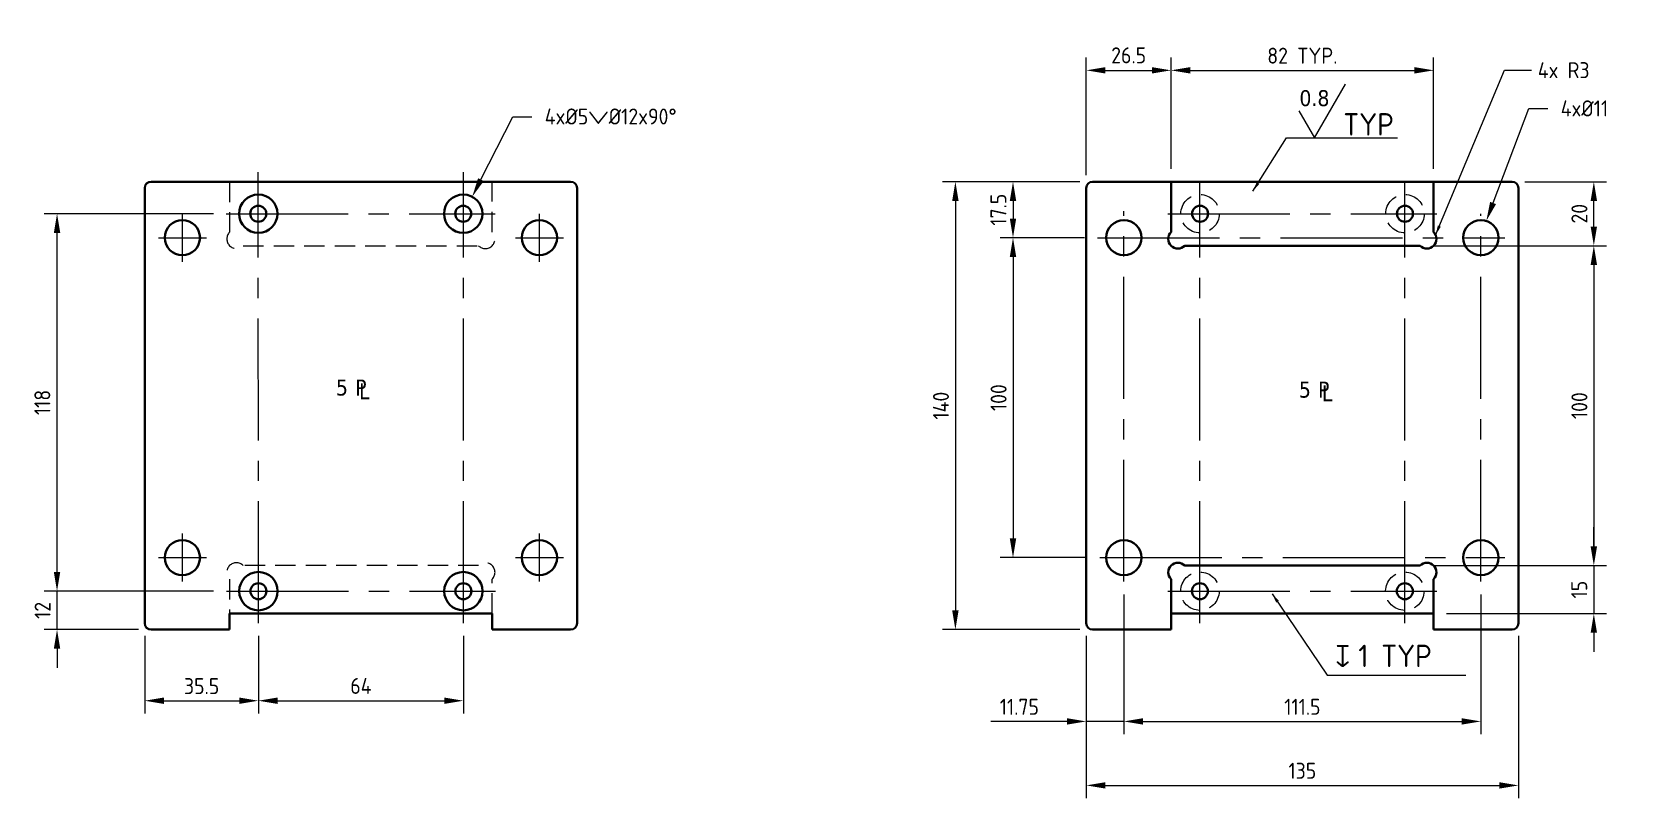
# Model space of a CAD drawing. Header units: millimetres. Extents: x -47 to 1113, y 296 to 535.
# Drawn here: x 615.4 to 1112.7, y 295.6 to 535.2 of the extents above; entities that cross this region are included whole.
import ezdxf
from ezdxf import colors
from ezdxf.entities.mleader import LeaderData, LeaderLine
from ezdxf.enums import TextEntityAlignment as Align
from ezdxf.math import Vec2, Vec3

# ---------------------------------------------------------------- set-up
doc = ezdxf.new("R2010")
doc.units = ezdxf.units.MM
doc.header["$LTSCALE"] = 2
doc.linetypes.add('CENTER2', pattern=[28.575, 19.05, -3.175, 3.175, -3.175])
doc.linetypes.add('HIDDEN2', pattern=[4.7625, 3.175, -1.5875])
for name, color, linetype in [('CENTRE', 1, 'CENTER2'), ('dim', 2, 'Continuous'), ('DIMENSIONS', 3, 'Continuous'), ('HIDDEN', 6, 'HIDDEN2')]:
    doc.layers.add(name, color=color, linetype=linetype)
doc.layers.add('OBJECT', color=4, linetype='Continuous', lineweight=50)
doc.styles.add('2.5mm Text', font='isocp3.shx', dxfattribs={"height": 2.5})
doc.styles.add('3.5mm', font='iso.shx', dxfattribs={"height": 3.5})
doc.styles.add('Annotative', font='iso.shx')
doc.styles.get("Standard").update_dxf_attribs({"font": 'tahoma.ttf'})
doc.dimstyles.new('mech', dxfattribs={"dimtxt": 2.5, "dimasz": 3, "dimexe": 2, "dimexo": 2, "dimgap": 1, "dimtad": 1, "dimtoh": 1, "dimdsep": 46, "dimtxsty": 'Annotative', "dimcen": 2.5, "dimclrd": 256, "dimclre": 256, "dimclrt": 256, "dimazin": 2, "dimtm": 1e-09, "dimtfac": 1, "dimtmove": 0, "dimatfit": 2, "dimfxl": 1, "dimtolj": 1, "dimlwd": -1, "dimlwe": -1, "dimarcsym": 0})

# ---------------------------------------------------------------- blocks, each defined once
blk = doc.blocks.new('SF-Optional')
blk.add_lwpolyline([(-2425, 4200), (0, 0), (4850, 8400), (4850, 8400)])
for tag, p in [('1.6', (0, 8400)), ('0.2', (0, 4200))]:
    blk.add_attdef(tag, text='', height=2500).set_placement(p, align=Align.BOTTOM_CENTER)
blk.add_attdef('GRIND', text='', height=2500).set_placement((4850, 8400), align=Align.BOTTOM_LEFT)
blk.add_attdef('3', text='', height=2500).set_placement((-3165, 2100), align=Align.MIDDLE_RIGHT)
blk.add_attdef('X', text='', height=2500).set_placement((4036, 2100), align=Align.MIDDLE_LEFT)
blk = doc.blocks.new('A$C35127B8C')
at = {"layer": 'DIMENSIONS', "xscale": 0.001, "yscale": 0.001, "zscale": 0.001}
blk.add_blockref('SF-Optional', (2.52, 0), dxfattribs=at).add_auto_attribs({'0.2': '0.8'})
blk = doc.blocks.new('*D103')
at = {"layer": 'Defpoints', "color": 0}
for p in [(946.71, 488.32), (921.84, 470.82), (948.21, 470.82)]:
    blk.add_point(p, dxfattribs=at)
at = {"layer": 'DIMENSIONS'}
for p, q in [((942.71, 488.32), (917.84, 488.32)), ((921.84, 482.32), (921.84, 476.82)), ((944.21, 470.82), (917.84, 470.82))]:
    blk.add_line(p, q, dxfattribs=at)
for points in [[(920.84, 482.32), (922.84, 482.32), (921.84, 488.32)], [(920.84, 476.82), (922.84, 476.82), (921.84, 470.82)]]:
    blk.add_solid(points, dxfattribs=at)
at = {"layer": 'DIMENSIONS', "insert": (917.28, 479.57), "char_height": 5, "attachment_point": 5, "rotation": 90, "style": 'Annotative'}
blk.add_mtext('\\A1;17.5', dxfattribs=at)
blk = doc.blocks.new('*D104')
at = {"layer": 'Defpoints', "color": 0}
for p in [(948.21, 470.82), (921.84, 370.82), (948.96, 370.82)]:
    blk.add_point(p, dxfattribs=at)
at = {"layer": 'DIMENSIONS'}
for p, q in [((944.21, 470.82), (917.84, 470.82)), ((921.84, 464.82), (921.84, 376.82)), ((944.96, 370.82), (917.84, 370.82))]:
    blk.add_line(p, q, dxfattribs=at)
for points in [[(920.84, 464.82), (922.84, 464.82), (921.84, 470.82)], [(920.84, 376.82), (922.84, 376.82), (921.84, 370.82)]]:
    blk.add_solid(points, dxfattribs=at)
at = {"layer": 'DIMENSIONS', "insert": (917.34, 420.82), "char_height": 5, "attachment_point": 5, "rotation": 90, "style": 'Annotative'}
blk.add_mtext('\\A1;100', dxfattribs=at)
blk = doc.blocks.new('*D105')
at = {"layer": 'Defpoints', "color": 0}
for p in [(946.71, 488.32), (903.84, 348.32), (946.71, 348.32)]:
    blk.add_point(p, dxfattribs=at)
at = {"layer": 'DIMENSIONS'}
for p, q in [((942.71, 488.32), (899.84, 488.32)), ((903.84, 482.32), (903.84, 354.32)), ((942.71, 348.32), (899.84, 348.32))]:
    blk.add_line(p, q, dxfattribs=at)
for points in [[(902.84, 482.32), (904.84, 482.32), (903.84, 488.32)], [(902.84, 354.32), (904.84, 354.32), (903.84, 348.32)]]:
    blk.add_solid(points, dxfattribs=at)
at = {"layer": 'DIMENSIONS', "insert": (899.34, 418.32), "char_height": 5, "attachment_point": 5, "rotation": 90, "style": 'Annotative'}
blk.add_mtext('\\A1;140', dxfattribs=at)
blk = doc.blocks.new('*D106')
at = {"layer": 'Defpoints', "color": 0}
for p in [(956.46, 363.32), (944.71, 350.32), (956.46, 319.61)]:
    blk.add_point(p, dxfattribs=at)
at = {"layer": 'DIMENSIONS'}
for p, q in [((956.46, 359.32), (956.46, 315.61)), ((944.71, 346.32), (944.71, 315.61)), ((938.71, 319.61), (914.92, 319.61)), ((956.46, 319.61), (944.71, 319.61)), ((962.46, 319.61), (968.46, 319.61))]:
    blk.add_line(p, q, dxfattribs=at)
for points in [[(938.71, 320.61), (938.71, 318.61), (944.71, 319.61)], [(962.46, 320.61), (962.46, 318.61), (956.46, 319.61)]]:
    blk.add_solid(points, dxfattribs=at)
at = {"layer": 'DIMENSIONS', "insert": (923.82, 324.18), "char_height": 5, "attachment_point": 5, "style": 'Annotative'}
blk.add_mtext('\\A1;11.75', dxfattribs=at)
blk = doc.blocks.new('*D107')
at = {"layer": 'Defpoints', "color": 0}
for p in [(956.46, 363.32), (1067.96, 363.32), (1067.96, 319.61)]:
    blk.add_point(p, dxfattribs=at)
at = {"layer": 'DIMENSIONS'}
for p, q in [((956.46, 359.32), (956.46, 315.61)), ((1067.96, 359.32), (1067.96, 315.61)), ((962.46, 319.61), (1061.96, 319.61))]:
    blk.add_line(p, q, dxfattribs=at)
for points in [[(962.46, 320.61), (962.46, 318.61), (956.46, 319.61)], [(1061.96, 320.61), (1061.96, 318.61), (1067.96, 319.61)]]:
    blk.add_solid(points, dxfattribs=at)
at = {"layer": 'DIMENSIONS', "insert": (1012.21, 324.18), "char_height": 5, "attachment_point": 5, "style": 'Annotative'}
blk.add_mtext('\\A1;111.5', dxfattribs=at)
blk = doc.blocks.new('*D108')
at = {"layer": 'Defpoints', "color": 0}
for p in [(944.71, 350.32), (1079.71, 350.32), (1079.71, 299.61)]:
    blk.add_point(p, dxfattribs=at)
at = {"layer": 'DIMENSIONS'}
for p, q in [((944.71, 346.32), (944.71, 295.61)), ((1079.71, 346.32), (1079.71, 295.61)), ((950.71, 299.61), (1073.71, 299.61))]:
    blk.add_line(p, q, dxfattribs=at)
for points in [[(950.71, 300.61), (950.71, 298.61), (944.71, 299.61)], [(1073.71, 300.61), (1073.71, 298.61), (1079.71, 299.61)]]:
    blk.add_solid(points, dxfattribs=at)
at = {"layer": 'DIMENSIONS', "insert": (1012.21, 304.18), "char_height": 5, "attachment_point": 5, "style": 'Annotative'}
blk.add_mtext('\\A1;135', dxfattribs=at)
blk = doc.blocks.new('*D116')
at = {"layer": 'Defpoints', "color": 0}
for p in [(1048.97, 468.32), (1048.97, 368.32), (1103.24, 368.32)]:
    blk.add_point(p, dxfattribs=at)
at = {"layer": 'DIMENSIONS'}
for p, q in [((1052.97, 468.32), (1107.24, 468.32)), ((1103.24, 462.32), (1103.24, 374.32)), ((1052.97, 368.32), (1107.24, 368.32))]:
    blk.add_line(p, q, dxfattribs=at)
for points in [[(1102.24, 462.32), (1104.24, 462.32), (1103.24, 468.32)], [(1102.24, 374.32), (1104.24, 374.32), (1103.24, 368.32)]]:
    blk.add_solid(points, dxfattribs=at)
at = {"layer": 'DIMENSIONS', "insert": (1098.74, 418.32), "char_height": 5, "attachment_point": 5, "rotation": 90, "style": 'Annotative'}
blk.add_mtext('\\A1;100', dxfattribs=at)
blk = doc.blocks.new('*D117')
at = {"layer": 'Defpoints', "color": 0}
for p in [(1077.71, 488.32), (1103.24, 488.32), (1048.97, 468.32)]:
    blk.add_point(p, dxfattribs=at)
at = {"layer": 'DIMENSIONS'}
for p, q in [((1081.71, 488.32), (1107.24, 488.32)), ((1103.24, 474.32), (1103.24, 482.32)), ((1052.97, 468.32), (1107.24, 468.32))]:
    blk.add_line(p, q, dxfattribs=at)
for points in [[(1102.24, 482.32), (1104.24, 482.32), (1103.24, 488.32)], [(1102.24, 474.32), (1104.24, 474.32), (1103.24, 468.32)]]:
    blk.add_solid(points, dxfattribs=at)
at = {"layer": 'DIMENSIONS', "insert": (1098.74, 478.32), "char_height": 5, "attachment_point": 5, "rotation": 90, "style": 'Annotative'}
blk.add_mtext('\\A1;20', dxfattribs=at)
blk = doc.blocks.new('*D118')
at = {"layer": 'Defpoints', "color": 0}
for p in [(1048.97, 368.32), (1053.21, 353.32), (1103.24, 353.32)]:
    blk.add_point(p, dxfattribs=at)
at = {"layer": 'DIMENSIONS'}
for p, q in [((1103.24, 374.32), (1103.24, 380.32)), ((1052.97, 368.32), (1107.24, 368.32)), ((1103.24, 368.32), (1103.24, 353.32)), ((1057.21, 353.32), (1107.24, 353.32)), ((1103.24, 347.32), (1103.24, 341.32))]:
    blk.add_line(p, q, dxfattribs=at)
for points in [[(1102.24, 374.32), (1104.24, 374.32), (1103.24, 368.32)], [(1102.24, 347.32), (1104.24, 347.32), (1103.24, 353.32)]]:
    blk.add_solid(points, dxfattribs=at)
at = {"layer": 'DIMENSIONS', "insert": (1098.67, 360.82), "char_height": 5, "attachment_point": 5, "rotation": 90, "style": 'Annotative'}
blk.add_mtext('\\A1;15', dxfattribs=at)
blk = doc.blocks.new('*D119')
at = {"layer": 'Defpoints', "color": 0}
for p in [(971.21, 523.14), (971.21, 488.32), (944.71, 486.32)]:
    blk.add_point(p, dxfattribs=at)
at = {"layer": 'DIMENSIONS'}
for p, q in [((944.71, 490.32), (944.71, 527.14)), ((950.71, 523.14), (965.21, 523.14)), ((971.21, 492.32), (971.21, 527.14))]:
    blk.add_line(p, q, dxfattribs=at)
for points in [[(950.71, 524.14), (950.71, 522.14), (944.71, 523.14)], [(965.21, 524.14), (965.21, 522.14), (971.21, 523.14)]]:
    blk.add_solid(points, dxfattribs=at)
at = {"layer": 'DIMENSIONS', "insert": (957.96, 527.83), "char_height": 5, "attachment_point": 5, "style": 'Annotative'}
blk.add_mtext('\\A1;26.5', dxfattribs=at)
blk = doc.blocks.new('*D120')
at = {"layer": 'Defpoints', "color": 0}
for p in [(1053.21, 523.14), (971.21, 488.32), (1053.21, 488.32)]:
    blk.add_point(p, dxfattribs=at)
at = {"layer": 'DIMENSIONS'}
for p, q in [((971.21, 492.32), (971.21, 527.14)), ((977.21, 523.14), (1047.21, 523.14)), ((1053.21, 492.32), (1053.21, 527.14))]:
    blk.add_line(p, q, dxfattribs=at)
for points in [[(977.21, 524.14), (977.21, 522.14), (971.21, 523.14)], [(1047.21, 524.14), (1047.21, 522.14), (1053.21, 523.14)]]:
    blk.add_solid(points, dxfattribs=at)
at = {"layer": 'DIMENSIONS', "insert": (1012.21, 527.72), "char_height": 5, "attachment_point": 5, "style": 'Annotative'}
blk.add_mtext('\\A1;82 TYP.', dxfattribs=at)
blk = doc.blocks.new('*D121')
at = {"layer": 'Defpoints', "color": 0}
for p in [(650.68, 350.32), (686.18, 350.32), (686.18, 326.08)]:
    blk.add_point(p, dxfattribs=at)
at = {"layer": 'DIMENSIONS'}
for p, q in [((650.68, 346.32), (650.68, 322.08)), ((686.18, 346.32), (686.18, 322.08)), ((656.68, 326.08), (680.18, 326.08))]:
    blk.add_line(p, q, dxfattribs=at)
for points in [[(656.68, 327.08), (656.68, 325.08), (650.68, 326.08)], [(680.18, 327.08), (680.18, 325.08), (686.18, 326.08)]]:
    blk.add_solid(points, dxfattribs=at)
at = {"layer": 'DIMENSIONS', "insert": (668.43, 330.64), "char_height": 5, "attachment_point": 5, "style": 'Annotative'}
blk.add_mtext('\\A1;35.5', dxfattribs=at)
blk = doc.blocks.new('*D122')
at = {"layer": 'Defpoints', "color": 0}
for p in [(686.18, 350.32), (750.18, 350.32), (750.18, 326.08)]:
    blk.add_point(p, dxfattribs=at)
at = {"layer": 'DIMENSIONS'}
for p, q in [((686.18, 346.32), (686.18, 322.08)), ((750.18, 346.32), (750.18, 322.08)), ((692.18, 326.08), (744.18, 326.08))]:
    blk.add_line(p, q, dxfattribs=at)
for points in [[(692.18, 327.08), (692.18, 325.08), (686.18, 326.08)], [(744.18, 327.08), (744.18, 325.08), (750.18, 326.08)]]:
    blk.add_solid(points, dxfattribs=at)
at = {"layer": 'DIMENSIONS', "insert": (718.18, 330.71), "char_height": 5, "attachment_point": 5, "style": 'Annotative'}
blk.add_mtext('\\A1;64', dxfattribs=at)
blk = doc.blocks.new('*D123')
at = {"layer": 'Defpoints', "color": 0}
for p in [(623.27, 360.32), (676.18, 360.32), (652.68, 348.32)]:
    blk.add_point(p, dxfattribs=at)
at = {"layer": 'DIMENSIONS'}
for p, q in [((623.27, 366.32), (623.27, 372.32)), ((672.18, 360.32), (619.27, 360.32)), ((623.27, 348.32), (623.27, 360.32)), ((648.68, 348.32), (619.27, 348.32)), ((623.27, 342.32), (623.27, 336.32))]:
    blk.add_line(p, q, dxfattribs=at)
for points in [[(622.27, 366.32), (624.27, 366.32), (623.27, 360.32)], [(622.27, 342.32), (624.27, 342.32), (623.27, 348.32)]]:
    blk.add_solid(points, dxfattribs=at)
at = {"layer": 'DIMENSIONS', "insert": (618.77, 354.32), "char_height": 5, "attachment_point": 5, "rotation": 90, "style": 'Annotative'}
blk.add_mtext('\\A1;12', dxfattribs=at)
blk = doc.blocks.new('*D124')
at = {"layer": 'Defpoints', "color": 0}
for p in [(623.27, 478.32), (676.13, 478.32), (676.18, 360.32)]:
    blk.add_point(p, dxfattribs=at)
at = {"layer": 'DIMENSIONS'}
for p, q in [((672.13, 478.32), (619.27, 478.32)), ((623.27, 366.32), (623.27, 472.32)), ((672.18, 360.32), (619.27, 360.32))]:
    blk.add_line(p, q, dxfattribs=at)
for points in [[(622.27, 472.32), (624.27, 472.32), (623.27, 478.32)], [(622.27, 366.32), (624.27, 366.32), (623.27, 360.32)]]:
    blk.add_solid(points, dxfattribs=at)
at = {"layer": 'DIMENSIONS', "insert": (618.68, 419.32), "char_height": 5, "attachment_point": 5, "rotation": 90, "style": 'Annotative'}
blk.add_mtext('\\A1;118', dxfattribs=at)
blk = doc.blocks.new('PLATE')
at = {"layer": 'dim'}
for s, p in [('P', (2.6, 0)), ('L', (3.21, -0.57))]:
    blk.add_text(s, height=2.5, dxfattribs=at).set_placement(p)
blk = doc.blocks.new('PL')
at = {"layer": 'dim'}
blk.add_blockref('PLATE', (0, 0), dxfattribs=at)
blk.add_attdef('5', text='', height=2.5, dxfattribs=at).set_placement((1.48, 0), align=Align.RIGHT)

msp = doc.modelspace()

# ---------------------------------------------------------------- linework, layer by layer
at = {"layer": 'CENTRE'}
for p, q in [((980.162, 468.321), (980.162, 488.321)), ((1044.162, 468.321), (1044.162, 488.321)), ((662.426, 463.321), (662.426, 478.321)), ((676.126, 478.321), (760.126, 478.321)), ((773.926, 463.321), (773.926, 478.321)), ((956.462, 363.321), (956.462, 479.071)), ((970.162, 478.321), (1054.162, 478.321)), ((1067.962, 363.321), (1067.962, 478.321)), ((654.926, 470.821), (669.926, 470.821)), ((766.426, 470.821), (781.426, 470.821)), ((948.212, 470.821), (1075.462, 470.821)), ((980.212, 350.321), (980.212, 468.321)), ((1044.212, 350.321), (1044.162, 468.321)), ((662.426, 363.321), (662.426, 378.321)), ((773.926, 363.321), (773.926, 378.321)), ((654.926, 370.821), (669.926, 370.821)), ((766.426, 370.821), (781.426, 370.821)), ((948.962, 370.821), (1075.462, 370.821)), ((676.176, 360.321), (760.176, 360.321)), ((970.212, 360.321), (1054.212, 360.321))]:
    msp.add_line(p, q, dxfattribs=at)
for points in [[(686.176, 350.321), (686.126, 468.322), (686.126, 491.321)], [(750.176, 350.321), (750.226, 468.322), (750.226, 491.321)]]:
    msp.add_lwpolyline(points, dxfattribs=at)
at = {"layer": 'HIDDEN'}
for p, q in [((754.933, 368.321), (681.419, 368.321)), ((677.176, 364.078), (677.176, 353.321)), ((759.176, 353.321), (759.176, 364.078))]:
    msp.add_line(p, q, dxfattribs=at)
msp.add_lwpolyline([(677.176, 488.321), (677.176, 472.563, 1), (681.419, 468.321), (754.933, 468.321, 1), (759.176, 472.563), (759.176, 488.321)], format="xyb", dxfattribs=at)
for centre in [(980.262, 478.321), (1044.262, 478.321), (980.212, 360.321), (1044.212, 360.321)]:
    msp.add_circle(centre, 6, dxfattribs=at)
for centre, start, end in [((679.297, 366.2), 45, 225), ((757.055, 366.2), 315, 135)]:
    msp.add_arc(centre, 3, start, end, dxfattribs=at)
at = {"layer": 'OBJECT'}
for p, q in [((783.676, 488.321), (652.676, 488.321)), ((971.212, 488.321), (946.712, 488.321)), ((971.212, 472.563), (971.212, 488.321)), ((971.212, 488.321), (1053.212, 488.321)), ((1077.712, 488.321), (1053.212, 488.321)), ((1053.212, 488.321), (1053.212, 472.563)), ((650.676, 486.321), (650.676, 350.321)), ((785.676, 350.321), (785.676, 486.321)), ((944.712, 486.321), (944.712, 350.321)), ((1079.712, 350.321), (1079.712, 486.321)), ((1048.969, 468.321), (975.454, 468.321)), ((975.454, 368.321), (1048.969, 368.321)), ((971.212, 348.321), (971.212, 364.078)), ((1053.212, 364.078), (1053.212, 348.321)), ((677.176, 353.321), (759.176, 353.321)), ((677.176, 348.321), (677.176, 353.321)), ((759.176, 353.321), (759.176, 348.321)), ((971.212, 353.321), (1053.212, 353.321)), ((652.676, 348.321), (677.176, 348.321)), ((759.176, 348.321), (783.676, 348.321)), ((946.712, 348.321), (971.212, 348.321)), ((1053.212, 348.321), (1077.712, 348.321))]:
    msp.add_line(p, q, dxfattribs=at)
for centre, radius in [((686.126, 478.321), 6), ((750.126, 478.321), 6), ((686.126, 478.321), 2.5), ((750.126, 478.321), 2.5), ((980.262, 478.321), 2.5), ((1044.262, 478.321), 2.5), ((662.426, 470.821), 5.5), ((773.926, 470.821), 5.5), ((956.462, 470.821), 5.5), ((1067.962, 470.821), 5.5), ((662.426, 370.821), 5.5), ((773.926, 370.821), 5.5), ((956.462, 370.821), 5.5), ((1067.962, 370.821), 5.5), ((686.176, 360.321), 6), ((750.176, 360.321), 6), ((686.176, 360.321), 2.5), ((750.176, 360.321), 2.5), ((980.212, 360.321), 2.5), ((1044.212, 360.321), 2.5)]:
    msp.add_circle(centre, radius, dxfattribs=at)
for centre, radius, start, end in [((652.676, 486.321), 2, 90, 180), ((783.676, 486.321), 2, 0, 90), ((946.712, 486.321), 2, 90, 180), ((1077.712, 486.321), 2, 0, 90), ((973.333, 470.442), 3, 135, 315), ((1051.09, 470.442), 3, 225, 45), ((973.333, 366.2), 3, 45, 225), ((1051.09, 366.2), 3, 315, 135), ((652.676, 350.321), 2, 180, 270), ((783.676, 350.321), 2, 270, 0), ((946.712, 350.321), 2, 180, 270), ((1077.712, 350.321), 2, 270, 0)]:
    msp.add_arc(centre, radius, start, end, dxfattribs=at)

# ---------------------------------------------------------------- block references
at = {"layer": 'DIMENSIONS', "xscale": 2, "yscale": 2, "zscale": 2}
msp.add_blockref('A$C35127B8C', (1010.936, 502.055), dxfattribs=at)
for p in [(711.169, 421.483), (1011.906, 420.831)]:
    msp.add_blockref('PL', p, dxfattribs=at).add_auto_attribs({'5': '5'})

# ---------------------------------------------------------------- texts
at = {"layer": 'DIMENSIONS', "insert": (1085.744, 525.686), "char_height": 5, "attachment_point": 1, "style": 'Annotative'}
msp.add_mtext('4x R3 ', dxfattribs=at)
at = {"layer": 'DIMENSIONS', "char_height": 7, "attachment_point": 1, "style": '3.5mm'}
for s, insert, width in [('TYP', (1024.99, 509.751), 24.02465), ('{\\Fgdt|c0;x }1 TYP', (1022.499, 343.591), 50.42818)]:
    msp.add_mtext(s, dxfattribs=dict(at, insert=insert, width=width))

# ---------------------------------------------------------------- dimensions: what is measured, and where the dimension line sits
at = {"layer": 'DIMENSIONS'}
dim = msp.add_linear_dim(base=(1053.212, 523.138), p1=(971.212, 488.321), p2=(1053.212, 488.321), text='<> TYP.', dimstyle='mech', dxfattribs=at)
dim.commit()
dim.dimension.update_dxf_attribs({"geometry": '*D120', "text_midpoint": (1012.212, 527.724)})
for base, p1, p2, picture, middle in [((971.212, 523.138), (944.712, 486.321), (971.212, 488.321), '*D119', (957.962, 527.833)), ((1067.962, 319.614), (956.462, 363.321), (1067.962, 363.321), '*D107', (1012.212, 324.181)), ((686.176, 326.077), (650.676, 350.321), (686.176, 350.321), '*D121', (668.426, 330.644)), ((750.176, 326.077), (686.176, 350.321), (750.176, 350.321), '*D122', (718.176, 330.705)), ((1079.712, 299.614), (944.712, 350.321), (1079.712, 350.321), '*D108', (1012.212, 304.181))]:
    dim = msp.add_linear_dim(base=base, p1=p1, p2=p2, dimstyle='mech', dxfattribs=at)
    dim.commit()
    dim.dimension.update_dxf_attribs({"geometry": picture, "text_midpoint": middle})
for base, p1, p2, picture, middle in [((903.845, 348.321), (946.712, 488.321), (946.712, 348.321), '*D105', (899.343, 418.321)), ((921.844, 470.821), (946.712, 488.321), (948.212, 470.821), '*D103', (917.277, 479.571)), ((1103.242, 488.321), (1048.969, 468.321), (1077.712, 488.321), '*D117', (1098.741, 478.321)), ((623.269, 478.321), (676.176, 360.321), (676.126, 478.321), '*D124', (618.683, 419.321)), ((921.844, 370.821), (948.212, 470.821), (948.962, 370.821), '*D104', (917.343, 420.821)), ((1103.242, 368.321), (1048.969, 468.321), (1048.969, 368.321), '*D116', (1098.741, 418.321))]:
    dim = msp.add_linear_dim(base=base, p1=p1, p2=p2, angle=90, dimstyle='mech', dxfattribs=at)
    dim.commit()
    dim.dimension.update_dxf_attribs({"geometry": picture, "text_midpoint": middle})
for base, p1, p2, picture, middle in [((1103.242, 353.321), (1048.969, 368.321), (1053.212, 353.321), '*D118', (1103.242, 360.821)), ((623.269, 360.321), (652.676, 348.321), (676.176, 360.321), '*D123', (623.269, 354.321))]:
    dim = msp.add_linear_dim(base=base, p1=p1, p2=p2, angle=90, dimstyle='mech', dxfattribs=at)
    dim.commit()
    dim.dimension.update_dxf_attribs({"geometry": picture, "text_midpoint": middle, "dimtype": 160})
dim = msp.add_linear_dim(base=(956.462, 319.614), p1=(944.712, 350.321), p2=(956.462, 363.321), dimstyle='mech', dxfattribs=at)
dim.commit()
dim.dimension.update_dxf_attribs({"geometry": '*D106', "text_midpoint": (923.816, 319.614), "dimtype": 160})

# ---------------------------------------------------------------- leaders
at = {"layer": 'DIMENSIONS', "annotation_type": 0, "has_hookline": 1, "hookline_direction": 0, "text_width": 20}
msp.add_leader([(1053.83, 471.665), (1075.319, 523.186), (1083.744, 523.186)], dimstyle='mech', override={"dimscale": 0, "dimgap": 1, "dimtad": 0}, dxfattribs=at)
at = {"layer": 'DIMENSIONS'}
for points in [[(996.767, 485.381), (1007.303, 502.064), (1041.963, 502.052)], [(1002.768, 359.52), (1019.978, 334.062), (1063.313, 334.062)]]:
    msp.add_leader(points, dimstyle='mech', override={"dimscale": 0, "dimgap": 1, "dimtad": 0}, dxfattribs=at)
ml = msp.add_multileader_mtext('Standard', dxfattribs=at)
ml.set_content('4x%%C11', color=256, style='2.5mm Text')
ml.set_leader_properties(color=256, linetype='ByLayer', lineweight=-1)
ml.build(insert=Vec2(0, 0))
ml.multileader.update_dxf_attribs({"dogleg_length": 3, "arrow_head_size": 6, "scale": 2})
ctx = ml.context
ctx.base_point, ctx.scale, ctx.char_height, ctx.arrow_head_size, ctx.landing_gap_size, ctx.plane_origin = Vec3(1088.896, 511.237), 2, 5, 6, 4, Vec3(1069.658, 476.053)
notes = []
notes.append((ctx, [(0, (1, 1, 0), (1082.896, 511.237), (1, 0), 6, [(0, [(1069.658, 476.053)], 0, [])])]))
ctx.mtext.insert, ctx.mtext.flow_direction = Vec3(1092.896, 513.737), 5
ml = msp.add_multileader_mtext('Standard', dxfattribs=at)
ml.set_content('4x%%C5{\\Fgdt|c0;w\\Fiso|c0;%%C12x90%%D}', color=256, style='2.5mm Text')
ml.set_leader_properties(color=256, linetype='ByLayer', lineweight=-1)
ml.build(insert=Vec2(0, 0))
ml.multileader.update_dxf_attribs({"dogleg_length": 3, "arrow_head_size": 6, "scale": 2})
ctx = ml.context
ctx.base_point, ctx.scale, ctx.char_height, ctx.arrow_head_size, ctx.landing_gap_size, ctx.plane_origin = Vec3(771.593, 508.645), 2, 5, 6, 4, Vec3(752.941, 483.619)
notes.append((ctx, [(0, (1, 1, 0), (765.593, 508.645), (1, 0), 6, [(0, [(752.941, 483.619)], 0, [])])]))
ctx.mtext.insert, ctx.mtext.width, ctx.mtext.flow_direction = Vec3(775.593, 511.208), 14.20711, 5
for ctx, leaders in notes:
    for number, flags, end, landing, length, lines in leaders:
        leader = LeaderData()
        leader.index, (leader.has_last_leader_line, leader.has_dogleg_vector, leader.attachment_direction) = number, flags
        leader.last_leader_point, leader.dogleg_vector, leader.dogleg_length = Vec3(end), Vec3(landing), length
        for number, points, colour, breaks in lines:
            line = LeaderLine()
            line.index, line.vertices, line.color, line.breaks = number, Vec3.list(points), colors.encode_raw_color(colour), breaks
            leader.lines.append(line)
        ctx.leaders.append(leader)

doc.saveas('drawing.dxf')
